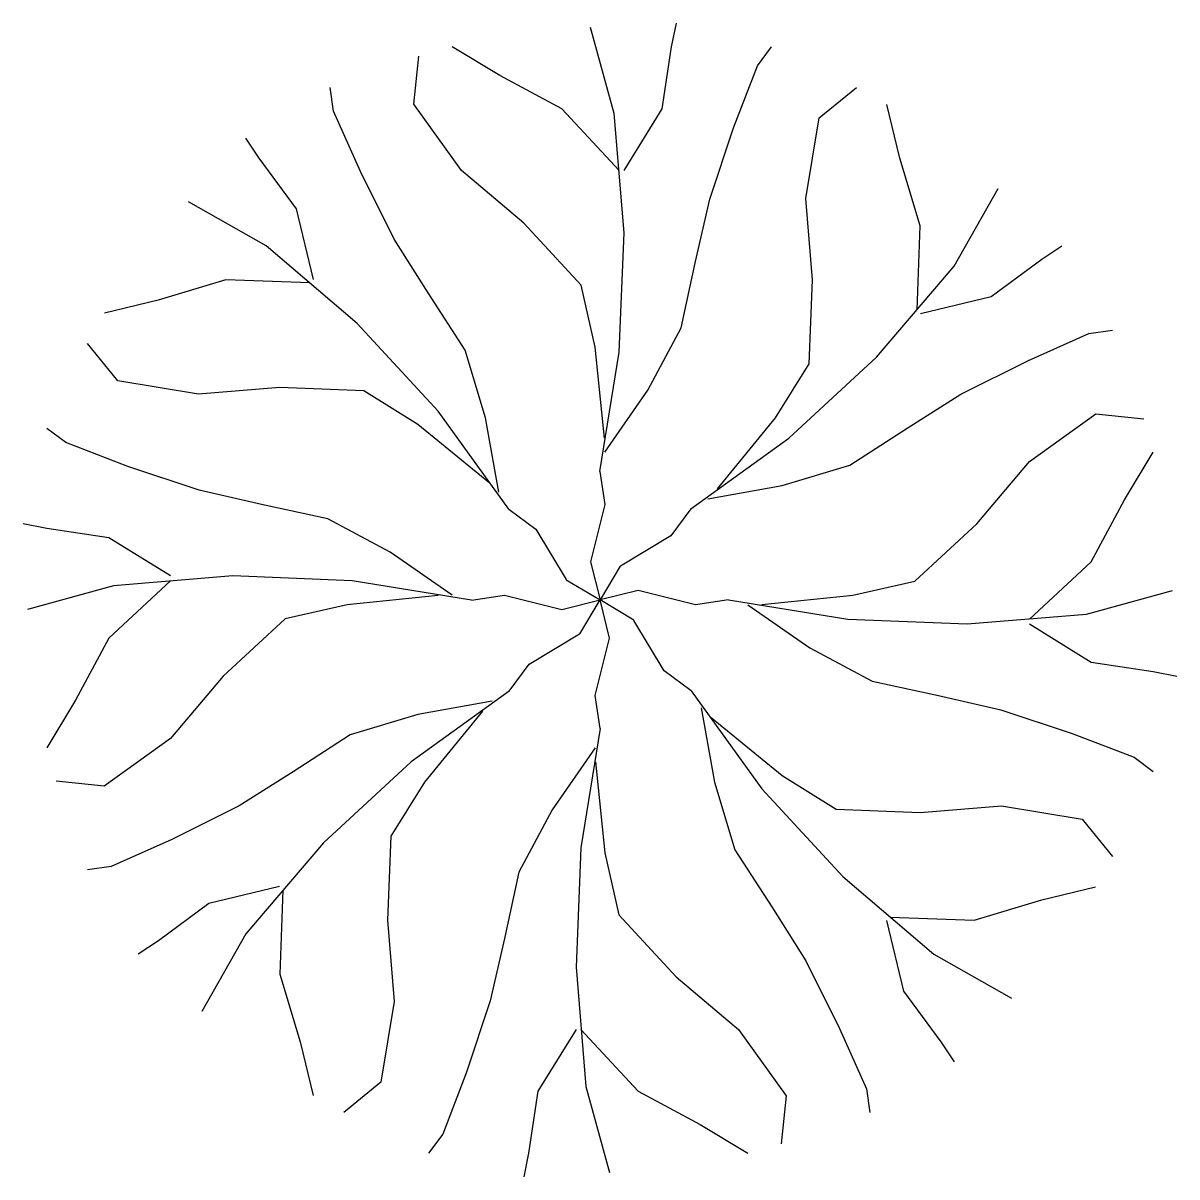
# Model space of a CAD drawing. Extents: x -1.53 to 1.55, y -1.54 to 1.53.
import ezdxf

# ---------------------------------------------------------------- set-up
doc = ezdxf.new("R2010")
doc.units = 0
doc.header["$LTSCALE"] = 1.25
doc.header["$MEASUREMENT"] = 0
doc.layers.get('0').update_dxf_attribs({"linetype": 'CONTINUOUS'})

# ---------------------------------------------------------------- blocks, each defined once
blk = doc.blocks.new('BRANCHZ', base_point=(0.5, 0.5))
for p, q in [((0.8758, 0.6211), (0.9341, 0.6629)), ((0.9341, 0.6629), (0.9759, 0.6586)), ((0.9591, 0.5878), (0.9842, 0.6293)), ((0.8297, 0.5667), (0.8758, 0.6211)), ((0.9298, 0.5334), (0.9591, 0.5878)), ((0.7756, 0.5166), (0.8297, 0.5667)), ((0.8758, 0.4833), (0.9298, 0.5334)), ((0.7213, 0.5041), (0.7756, 0.5166)), ((0.5334, 0.5083), (0.5, 0.5)), ((0.5835, 0.4958), (0.5335, 0.5083)), ((0.9258, 0.4876), (1.001, 0.5083)), ((0.6126, 0.5001), (0.5835, 0.4958)), ((0.6126, 0.5001), (0.717, 0.4833)), ((0.6294, 0.4958), (0.6837, 0.4582)), ((0.6416, 0.496), (0.7213, 0.5041)), ((0.8214, 0.479), (0.9258, 0.4876)), ((0.717, 0.4833), (0.8214, 0.479)), ((0.8758, 0.479), (0.9298, 0.4457)), ((0.6837, 0.4582), (0.7381, 0.4289)), ((0.9298, 0.4457), (0.9842, 0.4375)), ((0.9842, 0.4375), (1.005, 0.4332)), ((0.7381, 0.4289), (0.7964, 0.4164)), ((0.7964, 0.4164), (0.8507, 0.4039)), ((0.8507, 0.4039), (0.9133, 0.3831)), ((0.9133, 0.3831), (0.9674, 0.3623)), ((0.9674, 0.3623), (0.9842, 0.3498))]:
    blk.add_line(p, q)

msp = doc.modelspace()

# ---------------------------------------------------------------- block references
at = {"xscale": 3.048, "yscale": 3.048, "zscale": 3.048}
for rotation in [90, 45, 135, 180, 315, 225, 270]:
    msp.add_blockref('BRANCHZ', (0.0068, -0.0054), dxfattribs=dict(at, rotation=rotation))
msp.add_blockref('BRANCHZ', (0.0068, -0.0054), dxfattribs=at)

doc.saveas('drawing.dxf')
